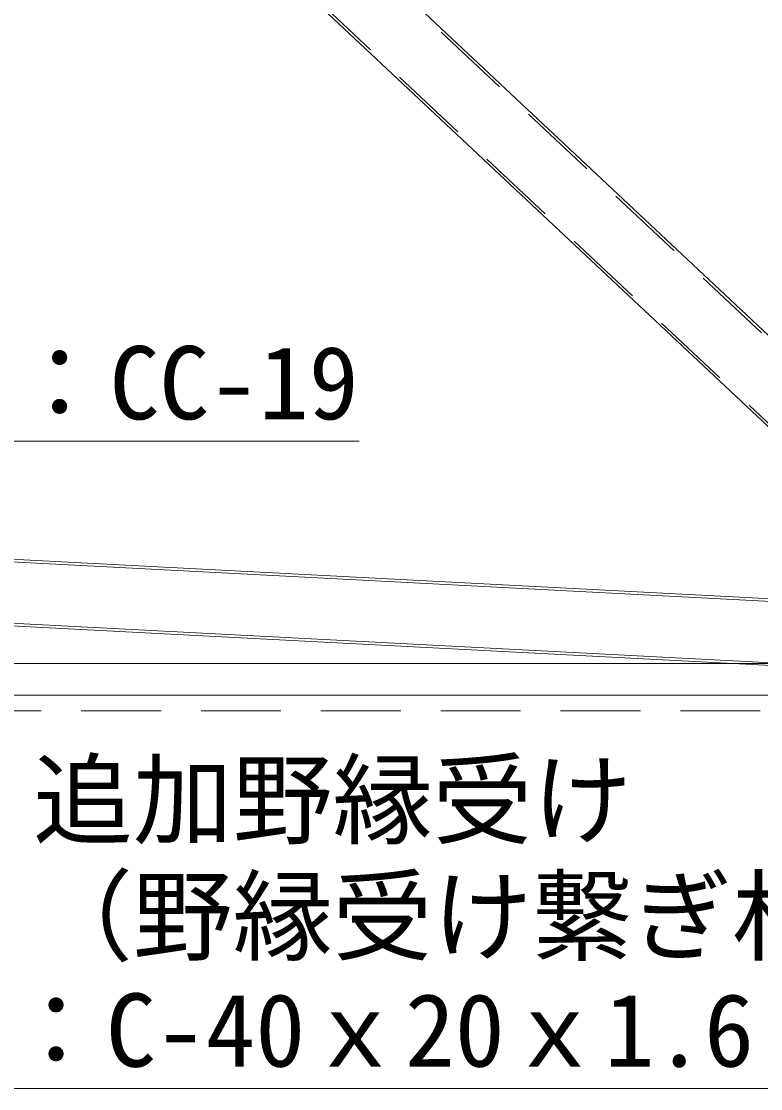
# Model space of a CAD drawing. Units: millimetres, scale not verified. Extents: x -7800 to 7800, y -5578 to 5491.
# Drawn here: x -6664 to -6219, y -1300 to -659 of the extents above; entities that cross this region are included whole.
import ezdxf
from ezdxf.enums import TextEntityAlignment as Align

# ---------------------------------------------------------------- set-up
doc = ezdxf.new("R2010")
doc.units = ezdxf.units.MM
doc.header["$LTSCALE"] = 40
doc.linetypes.add('DASHED1', pattern=[1.8, 1.2, -0.6])
for name, color, linetype, lineweight in [('2-2_野縁受け', 3, 'Continuous', 18), ('2-3_野縁', 7, 'Continuous', 18), ('2-4_斜め部材', 3, 'DASHED1', 18), ('2-5_寸法', 3, 'Continuous', 18), ('2-6_文字', 3, 'Continuous', 18), ('2-C_パネル', 4, 'DASHED1', 9)]:
    doc.layers.add(name, color=color, linetype=linetype, lineweight=lineweight)
doc.styles.add('ＭＳ ゴシック', font='')
doc.styles.get('ＭＳ ゴシック').set_extended_font_data('MS Gothic')

msp = doc.modelspace()

# ---------------------------------------------------------------- linework, layer by layer
at = {"layer": '2-2_野縁受け'}
for p, q in [((-6085.76, -1014.03), (-7023.9, -965.15)), ((-6085.67, -1012.43), (-7023.82, -963.55)), ((-6087.75, -1052.38), (-7025.9, -1003.49)), ((-6087.67, -1050.78), (-7025.82, -1001.9))]:
    msp.add_line(p, q, dxfattribs=at)
at = {"layer": '2-3_野縁', "color": 3}
for p, q in [((-6981.69, -1044.7), (-6061.07, -1044.7)), ((-7275.7, -1063.7), (-4975.17, -1063.7))]:
    msp.add_line(p, q, dxfattribs=at)
at = {"layer": '2-4_斜め部材'}
for p, q in [((-6936.27, -172.48), (-6074.61, -981.63)), ((-6961.28, -199.48), (-6099.8, -1008.46))]:
    msp.add_line(p, q, dxfattribs=at)
at = {"layer": '2-5_寸法'}
for p, q in [((-6935.17, -171.32), (-6073.52, -980.46)), ((-6962.37, -200.64), (-6100.9, -1009.62))]:
    msp.add_line(p, q, dxfattribs=at)
at = {"layer": '2-6_文字', "color": 7}
for p, q in [((-6910.7, -911.21), (-6460.7, -911.21)), ((-6672.85, -1300.21), (-6145.8, -1300.21))]:
    msp.add_line(p, q, dxfattribs=at)
at = {"layer": '2-C_パネル'}
for p, q in [((-7275.7, -1063.7), (-4975.17, -1063.7)), ((-7275.7, -1073.2), (-4975.17, -1073.2))]:
    msp.add_line(p, q, dxfattribs=at)

# ---------------------------------------------------------------- texts
at = {"layer": '2-6_文字', "color": 7, "style": 'ＭＳ ゴシック'}
for s, p in [('野縁受け：CC-19', (-6910.7, -911.21)), ('追加野縁受け', (-6656.67, -1161.8)), ('（野縁受け繋ぎ材）', (-6656.67, -1231.76)), ('：C-40ｘ20ｘ1.6', (-6672.85, -1300.21))]:
    msp.add_text(s, height=43.99, dxfattribs=at).set_placement(p, align=Align.BOTTOM_LEFT)

doc.saveas('drawing.dxf')
